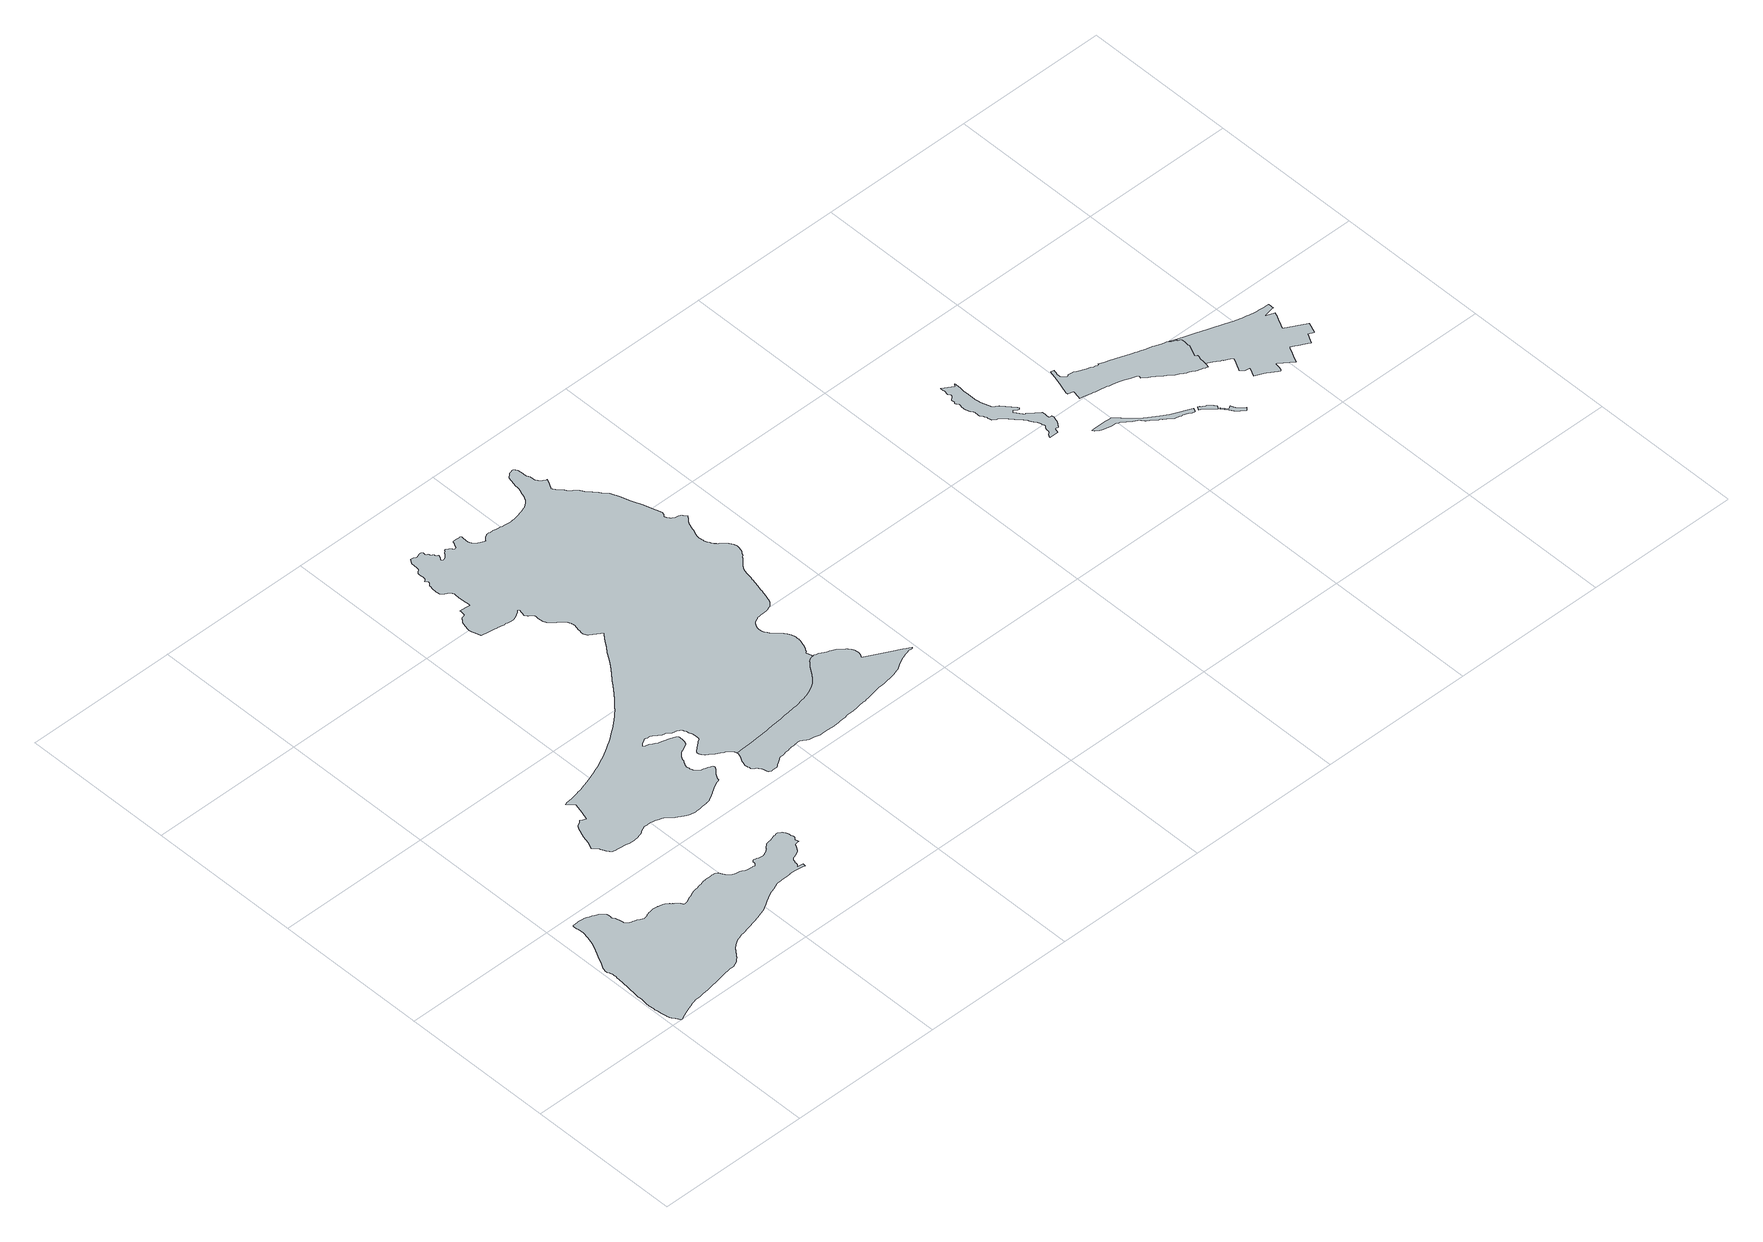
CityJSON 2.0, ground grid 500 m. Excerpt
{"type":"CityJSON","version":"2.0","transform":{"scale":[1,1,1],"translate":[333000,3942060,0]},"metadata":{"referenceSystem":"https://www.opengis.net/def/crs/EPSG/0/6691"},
"CityObjects":{
"object1":{"type":"GenericCityObject","attributes":{"function":"3","validFromType":"3","custodian":"藤野町","notificationNumber":"藤野町告示第17号","prefecture":"14","city":"14150","floorAreaRate":1.5},"geometry":[{"type":"MultiSurface","lod":"1","boundaries":[[[0,1,2,3,4,5,6,7,8,9,10,11,12,13,14,15,16,17,18,19,20,21,22,23,24,25,26,27,28,29,30,31,32,33,34,35,36,37,38,39,40,41,42,43,44,45,46,47,48,49,50,51,52,53,54,55,56,57,58,59,60,61,62,63,64,65,66,67,68,69,70,71,72,73,74,75,76,77,78,79,80,81,82,83,84,85,86,87,88,89,90,91,92,93,94,95,96,97,98,99,100,101,102,103,104,105,106,107,108,109,110,111,112,113,114,115,116,117,118,119,120,121,122,123,124,125,126,127,128,129,130,131,132,133,134,135,136,137,138,139,140,141,142,143,144,145,146,147,148,149,150,151,152,153,154,155,156,157,158,159,160,161,162,163,164,165,166,167,168,169,170,171,172,173,174,175,176,177,178,179,180,181,182,183,184,185,186,187,188,189,190,191,192,193,194,195,196,197,198,199,200,201,202,203,204,205,206,207,208,209,210,211,212,213,214,215,216,217,218,219,220,221,222,223,224,225,226,227,228,229,230,231,232,233,234,235,236,237,238,239,240,241,242,243,244,245,246,247,248,249,250,251,252,253,254,255,256,257,258,259,260,261,262,263,264,265,266,267,268,269,270,271,272,273,274,275,276,277,278,279,280,281,282,283,284,285,286,287,288,289,290,291,292,293,294,295,296,297,298,299,300,301,302,303,304,305,306,307,308,309,310,311,312,313,314,315,316,317,318,319,320,321,322,323,324,325,326,327,328,329,330,331,332,333,334,335,336,337,338,339,340,341,342,343,344,345,346,347,348,349,350,351,352,353,354,355,356,357,358,359,360,361,362,363,364,365,366,367,368,369,370,371,372,373,374,375,376,377,378,379,380,381,382,383,384,385,386,387,388,389,390,391,392,393,394,395,396,397,398,399,400,401,402,403,404]]]}]},
"object2":{"type":"GenericCityObject","attributes":{"function":"3","validFromType":"3","custodian":"藤野町","notificationNumber":"藤野町告示第17号","prefecture":"14","city":"14150","floorAreaRate":1.5},"geometry":[{"type":"MultiSurface","lod":"1","boundaries":[[[405,406,407,408,409,410,411,412,413,414,415,416,417,418,419,420,421,422,423,424,425,426,427,428,429,430,431,432,433,434,435,436,437,438,439,440,441,442,443,444,445,446,447,448,449,450,451,452,453,454,455,456,457,458,459,460,461,462,463,464,465,466,467,468,469,470,471,472,473,474,475,476,477,478,479,480,481,482,483,484,485,486,487,488,489,490,491,492,493,494,495,496,497,498,499,500,501,502,503,504,505,506,507,508,509,510,511,512,513,514,515,516,517,518,519,520,521,522,523,524,525,526,527,528,529,530,531,532,533,534,535,536,537,538,539,540,541,542,543,544,545,546,547,548,549,550,551,552,553,554,555,556,557,558,559,560,561,562,563,564,565,566,567,568,569,570,571,572,573,574,575,576,577,578,579,580,581,582,583,584,585,586,587,588,589,590,591,592,593,594,595,596,597,598,599,600,601,602,603,604,605,606,607,608,609,610,611,612,613,614,615,616,617,618,619,620,621,622,623,624,625,626,627,628,629,630,631,632,633,634,635,636,637,638,639,640,641,642,643,644,645,646,647,648,649,650,651,652,653,654,655,656,657,658,659,660,661,662,663,664,665,666,667,668,669,670,671,672,673,674,675,676,677,678,679,680,681,682,683,684,685,686,687,688,689,690,691,692,693,694,695,696,697,698,699,700,701,702,703,704,705,706,707,708,709,710,711,712,713,714,715,716,717,718,719,720,721,722,723,724,725,726,727,728,729,730,731,732,733,734,735,736,737,738,739,740,741,742,743,744,745,746,747,748,749,750,751,752,753,754,755,756,757,758,759,760,761,762,763,764,765,766,767,768,769,770,771,772,773,774,775,776,777,778,779,780,781,782,783,784,785,786,787,788,789,790,791,792,793,794,795,796,797,798,799,800,801,802,803,804,805,806,807,808,809,810,811,812,813,814,815,816,817,818,819,820,821,822,823,824,825,826,827,828,829,830,831,832,833,834,835,836,837,838,839,840,841,842,843,844,845,846,847,848,849,850,851,852,853,854,855,856,857,858,859,860,861,862,863,864,865,866,867,868,869,870,871,872,873,874,875,876,877,878,879,880,881,882,883,884,885,886,887,888,889,890,891,892,893,894,895,896,897,898,899,900,901,902,903,904,905,906,907,908,909,910,911,912,913,914,915,916,917,918,919,920,921,922,923,924,925,926,927,928,929,930,931,932,933,934,935,936,937,938,939,940,941,942,943,944,945,946,947,948,949,950,951,952,953,954,955,956,957,958,959,960,961,962,963,964,965,966,967,968,969,970,971,972,973,974,975,976,977,978,979,980,981,982,983,984,985,986,987,988,989,990,991,992,993,994,995,996,997,998,999,1000,1001,1002,1003,1004,1005,1006,1007,1008,1009,1010,1011,1012,1013,1014,1015,1016,1017,1018,1019,1020,1021,1022,1023,1024,1025,1026,1027,1028,1029,1030,1031,1032,1033,1034,1035,1036,1037,1038,1039,1040,1041,1042,1043,1044,1045,1046,1047,1048,1049,1050,1051,1052,1053,1054,1055,1056,1057,1058,1059,1060,1061,1062,1063,1064,1065,1066,1067,1068,1069,1070,1071,1072,1073,1074,1075,1076,1077,1078,1079,1080,1081,1082,1083,1084,1085,1086,1087,1088,1089,1090,1091,1092,1093,1094,1095,1096,1097,1098,1099,1100,1101,1102,1103,1104,1105,1106,1107,1108,1109,1110,1111,1112,1113,1114,1115,1116,1117,1118,1119,1120,1121,1122,1123,1124,1125,1126,1127,1128,1129,1130,1131,1132,1133,1134,1135,1136,1137,1138,1139,1140,1141,1142,1143,1144,1145,1146,1147,1148,1149,1150,1151,1152,1153,1154,1155,1156,1157,1158,1159,1160,1161,1162,1163,1164,1165,1166,1167,1168,1169,1170,1171,1172,1173,1174,1175,1176,1177,1178,1179,1180,1181,1182,1183,1184,1185,1186,1187,1188,1189,1190,1191,1192,1193,1194,1195,1196,1197,1198,1199,1200,1201,1202,1203,1204,1205,1206,1207,1208,1209,1210,1211,1212,1213,1214,1215,1216,1217,1218,1219,1220,1221,1222,1223,1224,1225,1226,1227,1228,1229,1230,1231,1232,1233,1234,1235,1236,1237,1238,1239,1240,1241,1242,1243,1244,1245,1246,1247,1248,1249,1250,1251,1252,1253,1254,1255,1256,1257,1258,1259,1260,1261,1262,1263,1264,1265,1266,1267,1268,1269,1270,1271,1272,1273,1274,1275,1276,1277,1278,1279,1280,1281,1282,1283,1284,1285,1286,1287,1288,1289,1290,1291,1292,1293,1294,1295,1296,1297]]]}]},
"object3":{"type":"GenericCityObject","attributes":{"function":"5","validFromType":"3","custodian":"相模湖町","notificationNumber":"相模湖町告示第1号","prefecture":"14","city":"14150","floorAreaRate":2},"geometry":[{"type":"MultiSurface","lod":"1","boundaries":[[[1298,1299,1300,1301,1302,1303,1304,1305,1306,1307,1308,1309,1310,1311,1312,1313,1314,1315,1316,1317,1318,1319,1320,1321,1322,1323,1324,1325,1326,1327,1328,1329,1330,1331,1332,1333,1334,1335,1336,1337,1338,1339,1340,1341,1342,1343,1344,1345,1346,1347,1348,1349,1350,1351,1352,1353,1354,1355,1356,1357,1358,1359,1360,1361,1362,1363,1364,1365,1366,1367,1368,1369,1370,1371,1372,1373,1374,1375,1376,1377,1378,1379,1380,1381,1382,1383,1384,1385,1386,1387,1388,1389,1390,1391,1392,1393,1394,1395,1396,1397,1398,1399,1400,1401,1402,1403,1404,1405,1406,1407,1408,1409,1410,1411,1412,1413,1414,1415,1416,1417,1418,1419,1420,1421,1422,1423,1424,1425,1426,1427,1428,1429,1430,1431,1432,1433,1434,1435,1436,1437,1438,1439,1440,1441,1442,1443,1444,1445,1446,1447,1448,1449,1450,1451,1452,1453,1454,1455,1456,1457,1458,1297,1296,1295,1294,1293,1292,1291,1290,1289,1288,1287,1286,1285,1284,1283,1282,1281,1280,1279,1278,1277,1276,1275,1274,1273,1272,1271,1270,1269,1268,1267,1266,1265,1264,1263,1262,1261,1260,1259,1258,1257,1256,1255,1254,1253,1252,1251,1250,1249,1248,1247,1246]]]}]},
"object4":{"type":"GenericCityObject","attributes":{"function":"1","validFromType":"3","custodian":"相模湖町","notificationNumber":"相模湖町告示第1号","prefecture":"14","city":"14150","floorAreaRate":0.5},"geometry":[{"type":"MultiSurface","lod":"1","boundaries":[[[1459,1460,1461,1462,1463,1464,1465,1466,1467,1468,1469,1470,1471,1472,1473,1474,1475,1476,1477,1478,1479,1480,1481,1482,1483,1484,1485,1486,1487,1488,1489,1490,1491,1492,1493,1494,1495,1496,1497,1498,1499,1500,1501,1502,1503,1504,1505,1506,1507,1508,1509,1510,1511,1512,1513,1514,1515,1516,1517,1518,1519,1520,1521,1522,1523,1524,1525,1526,1527,1528,1529,1530,1531,1532,1533,1534,1535,1536,1537,1538,1539,1540,1541,1542,1543,1544,1545,1546,1547,1548,1549,1550,1551,1552,1553,1554,1555,1556,1557,1558,1559,1560,1561,1562,1563,1564,1565,1566,1567,1568,1569,1570,1571,1572,1573,1574,1575,1576,1577,1578,1579,1580,1581,1582,1583,1584,1585,1586,1587,1588,1589,1590]]]}]},
"object5":{"type":"GenericCityObject","attributes":{"function":"1","validFromType":"3","custodian":"相模湖町","notificationNumber":"相模湖町告示第1号","prefecture":"14","city":"14150","floorAreaRate":0.5},"geometry":[{"type":"MultiSurface","lod":"1","boundaries":[[[1591,1592,1593,1594,1595,1596,1597,1598,1599,1600,1601,1602,1603,1604,1605,1606,1607,1608,1609,1610,1611,1612,1613,1614,1615,1616,1617,1618,1619,1620,1621,1622,1623,1624,1625,1626,1627,1628,1629,1630,1631,1632,1633,1634,1635,1636,1637,1638,1639,1640,1641,1642,1643,1644,1645,1646,1647,1648,1649,1650,1651,1652,1653,1654,1655,1656,1657,1658,1659,1660,1661,1662,1663,1664,1665,1666,1667]]]}]},
"object6":{"type":"GenericCityObject","attributes":{"function":"1","validFromType":"3","custodian":"相模湖町","notificationNumber":"相模湖町告示第1号","prefecture":"14","city":"14150","floorAreaRate":0.5},"geometry":[{"type":"MultiSurface","lod":"1","boundaries":[[[1668,1669,1670,1671,1672,1673,1674,1675,1676,1677,1678,1679,1680,1681,1682,1683,1684]]]}]},
"object7":{"type":"GenericCityObject","attributes":{"function":"6","validFromType":"3","custodian":"相模湖町","notificationNumber":"相模湖町告示第1号","prefecture":"14","city":"14150","floorAreaRate":2},"geometry":[{"type":"MultiSurface","lod":"1","boundaries":[[[1685,1686,1687,1688,1689,1690,1691,1692,1693,1694,1695,1696,1697,1698,1699,1700,1701,1702,1703,1704,1705,1706,1707,1708,1709,1710,1711,1712,1713,1714,1715,1716,1717,1718,1719,1720,1721,1722,1723,1724,1725,1726,1727,1728,1729,1730,1731,1732,1733,1734,1735,1736,1737,1738,1739,1740,1741,1742,1743,1744,1745,1746,1747,1748,1749,1750,1751,1752,1753,1754,1755,1756,1757,1758,1759,1760,1761,1762,1763,1764,1765,1766,1767,1768,1769,1770,1771,1772,1773,1774,1775,1776,1777,1778,1779,1780,1781,1782,1783,1784,1785,1786,1787,1788,1789,1790,1791,1792,1793,1794,1795,1796,1797,1798,1799,1800,1801,1802,1803,1804,1805,1806,1807,1808,1809,1810,1811,1812,1813,1814,1815,1816,1817]]]}]},
"object8":{"type":"GenericCityObject","attributes":{"function":"1","validFromType":"3","custodian":"相模湖町","notificationNumber":"相模湖町告示第1号","prefecture":"14","city":"14150","floorAreaRate":0.5},"geometry":[{"type":"MultiSurface","lod":"1","boundaries":[[[1818,1819,1820,1821,1822,1823,1824,1825,1826,1827,1828,1829,1830,1831,1832,1833,1834,1835,1836,1837]]]}]},
"object9":{"type":"GenericCityObject","attributes":{"function":"9","validFromType":"3","custodian":"相模湖町","notificationNumber":"相模湖町告示第1号","prefecture":"14","city":"14150","floorAreaRate":2},"geometry":[{"type":"MultiSurface","lod":"1","boundaries":[[[1838,1839,1840,1841,1842,1843,1844,1845,1846,1847,1848,1849,1850,1851,1852,1853,1854,1855,1856,1857,1858,1859,1860,1861,1862,1863,1864,1865,1866,1867,1704,1703,1702,1701,1700,1699,1698,1697,1696,1695,1694,1693,1692,1691,1690,1689,1688,1687,1686,1685,1817,1868,1869,1870,1871,1872,1873,1874,1875,1876,1877,1878,1879,1880,1881,1882,1883,1884,1885,1886,1887,1888,1889,1890,1891,1892,1893,1894,1895,1896,1897,1898,1899,1900,1901,1902,1903,1904,1905,1906,1907,1908,1909,1910,1911,1912,1913,1914,1915,1916,1917]]]}]}
},
"vertices":[
[71,463,0],[72,454,0],[73,450,0],[73,442,0],[73,438,0],[73,428,0],[70,414,0],[69,408,0],[64,393,0],[61,384,0],[56,371,0],[50,359,0],[39,337,0],[25,309,0],[17,293,0],[15,288,0],[14,283,0],[14,275,0],[14,274,0],[16,268,0],[19,257,0],[19,253,0],[20,246,0],[19,242,0],[19,238,0],[18,232,0],[15,195,0],[13,181,0],[12,165,0],[10,156,0],[9,147,0],[9,140,0],[9,132,0],[8,122,0],[7,113,0],[7,101,0],[7,88,0],[8,82,0],[8,80,0],[8,78,0],[9,70,0],[10,60,0],[11,52,0],[14,39,0],[14,37,0],[15,36,0],[15,33,0],[16,31,0],[16,30,0],[17,29,0],[18,27,0],[19,25,0],[21,21,0],[29,9,0],[30,7,0],[32,4,0],[33,3,0],[34,1,0],[37,2,0],[59,12,0],[65,14,0],[72,17,0],[85,22,0],[91,24,0],[99,27,0],[107,29,0],[116,31,0],[130,31,0],[142,33,0],[146,34,0],[165,36,0],[188,40,0],[201,42,0],[213,44,0],[229,48,0],[236,50,0],[267,53,0],[274,54,0],[280,54,0],[285,57,0],[290,58,0],[294,60,0],[297,62,0],[300,64,0],[303,67,0],[309,72,0],[316,81,0],[318,84,0],[321,88,0],[322,90,0],[325,93,0],[332,102,0],[339,108,0],[344,112,0],[345,112,0],[353,118,0],[362,122,0],[366,123,0],[379,127,0],[392,130,0],[407,134,0],[417,136,0],[458,146,0],[473,151,0],[489,156,0],[510,168,0],[519,174,0],[532,182,0],[548,190,0],[557,194,0],[567,197,0],[583,203,0],[587,205,0],[590,206,0],[602,206,0],[606,207,0],[619,207,0],[632,208,0],[634,208,0],[637,208,0],[638,208,0],[641,209,0],[651,209,0],[662,208,0],[670,207,0],[682,205,0],[688,204,0],[691,203,0],[692,211,0],[673,215,0],[677,219,0],[680,222,0],[679,222,0],[680,228,0],[679,229,0],[681,233,0],[682,235,0],[683,238,0],[684,240,0],[685,243,0],[686,244,0],[688,246,0],[689,247,0],[694,249,0],[699,251,0],[705,253,0],[710,256,0],[713,257,0],[715,259,0],[717,261,0],[718,263,0],[720,266,0],[725,274,0],[730,282,0],[732,283,0],[736,283,0],[739,284,0],[744,284,0],[743,287,0],[742,290,0],[740,293,0],[743,298,0],[747,303,0],[748,305,0],[748,307,0],[747,309,0],[747,311,0],[745,316,0],[745,318,0],[744,321,0],[744,323,0],[743,326,0],[743,328,0],[742,329,0],[741,332,0],[740,334,0],[738,336,0],[736,339,0],[734,341,0],[730,344,0],[728,346,0],[725,347,0],[722,347,0],[719,347,0],[714,346,0],[710,346,0],[706,345,0],[697,341,0],[692,340,0],[688,340,0],[683,339,0],[681,339,0],[677,337,0],[675,337,0],[674,336,0],[672,334,0],[668,331,0],[666,330,0],[664,329,0],[662,326,0],[660,322,0],[657,320,0],[653,317,0],[650,316,0],[647,315,0],[644,314,0],[642,312,0],[638,311,0],[635,310,0],[633,310,0],[631,310,0],[628,311,0],[625,311,0],[622,312,0],[619,312,0],[617,313,0],[615,314,0],[613,315,0],[610,315,0],[608,316,0],[605,316,0],[603,315,0],[602,315,0],[601,313,0],[600,312,0],[600,310,0],[599,308,0],[599,304,0],[597,301,0],[595,299,0],[593,297,0],[590,297,0],[587,298,0],[583,298,0],[578,299,0],[573,299,0],[566,301,0],[561,302,0],[557,304,0],[553,306,0],[550,307,0],[547,309,0],[544,310,0],[541,310,0],[538,310,0],[535,311,0],[532,311,0],[530,312,0],[528,313,0],[525,314,0],[522,316,0],[521,317,0],[518,319,0],[515,322,0],[512,324,0],[510,327,0],[509,329,0],[506,336,0],[503,341,0],[501,344,0],[500,346,0],[498,347,0],[496,349,0],[494,350,0],[493,350,0],[491,351,0],[489,351,0],[487,351,0],[485,351,0],[483,351,0],[481,351,0],[479,351,0],[476,351,0],[474,351,0],[472,351,0],[470,351,0],[468,351,0],[465,351,0],[464,351,0],[462,351,0],[460,351,0],[458,351,0],[456,351,0],[454,350,0],[452,350,0],[450,350,0],[448,350,0],[446,349,0],[444,349,0],[442,348,0],[440,348,0],[438,347,0],[436,347,0],[433,346,0],[431,346,0],[427,345,0],[423,344,0],[419,343,0],[414,342,0],[406,341,0],[400,339,0],[397,338,0],[394,337,0],[390,335,0],[385,333,0],[379,331,0],[372,328,0],[367,325,0],[362,323,0],[358,322,0],[354,322,0],[351,321,0],[350,322,0],[349,322,0],[348,323,0],[347,325,0],[345,328,0],[344,330,0],[342,332,0],[340,334,0],[338,336,0],[336,338,0],[335,340,0],[333,342,0],[330,343,0],[328,346,0],[324,348,0],[322,351,0],[315,356,0],[314,357,0],[312,358,0],[310,358,0],[309,359,0],[307,360,0],[303,361,0],[299,362,0],[297,362,0],[295,363,0],[293,364,0],[291,364,0],[290,365,0],[287,365,0],[285,366,0],[282,366,0],[278,366,0],[275,366,0],[270,366,0],[268,365,0],[263,365,0],[258,365,0],[255,364,0],[252,363,0],[250,362,0],[247,361,0],[244,359,0],[240,358,0],[236,357,0],[233,356,0],[230,357,0],[227,359,0],[223,361,0],[218,363,0],[213,366,0],[207,368,0],[201,370,0],[196,371,0],[193,372,0],[189,373,0],[186,376,0],[184,379,0],[181,382,0],[180,388,0],[178,394,0],[177,401,0],[176,405,0],[175,409,0],[174,411,0],[173,414,0],[171,416,0],[169,419,0],[168,420,0],[168,422,0],[169,424,0],[170,426,0],[170,430,0],[170,433,0],[169,436,0],[168,439,0],[165,442,0],[162,445,0],[156,450,0],[152,454,0],[149,456,0],[143,458,0],[135,462,0],[129,464,0],[122,467,0],[114,470,0],[108,471,0],[101,472,0],[95,472,0],[90,472,0],[82,470,0],[76,470,0],[71,469,0],
[1265,802,0],[1268,805,0],[1273,813,0],[1276,817,0],[1277,820,0],[1282,831,0],[1285,839,0],[1286,843,0],[1287,845,0],[1288,849,0],[1288,852,0],[1289,855,0],[1288,860,0],[1288,867,0],[1287,870,0],[1287,872,0],[1287,873,0],[1286,875,0],[1285,878,0],[1284,880,0],[1284,881,0],[1282,884,0],[1282,886,0],[1280,888,0],[1279,891,0],[1278,892,0],[1276,894,0],[1275,896,0],[1273,899,0],[1270,902,0],[1267,905,0],[1265,908,0],[1263,910,0],[1260,913,0],[1256,917,0],[1251,922,0],[1246,928,0],[1243,933,0],[1241,935,0],[1240,938,0],[1238,941,0],[1237,943,0],[1237,945,0],[1236,947,0],[1236,949,0],[1235,950,0],[1235,952,0],[1235,954,0],[1235,956,0],[1235,957,0],[1235,959,0],[1236,961,0],[1236,962,0],[1237,965,0],[1238,969,0],[1239,971,0],[1240,973,0],[1241,975,0],[1242,977,0],[1244,980,0],[1245,981,0],[1246,982,0],[1248,984,0],[1250,986,0],[1252,987,0],[1254,988,0],[1256,989,0],[1258,990,0],[1261,991,0],[1263,992,0],[1265,993,0],[1266,993,0],[1271,993,0],[1275,994,0],[1278,995,0],[1280,995,0],[1284,995,0],[1291,995,0],[1296,996,0],[1298,996,0],[1307,998,0],[1309,999,0],[1311,999,0],[1315,1001,0],[1318,1002,0],[1319,1003,0],[1321,1005,0],[1324,1007,0],[1327,1010,0],[1328,1011,0],[1329,1013,0],[1331,1015,0],[1333,1019,0],[1335,1022,0],[1336,1027,0],[1338,1033,0],[1339,1036,0],[1340,1039,0],[1340,1041,0],[1341,1045,0],[1342,1049,0],[1343,1052,0],[1343,1055,0],[1345,1060,0],[1346,1066,0],[1350,1083,0],[1353,1095,0],[1356,1109,0],[1356,1112,0],[1357,1114,0],[1358,1117,0],[1360,1127,0],[1361,1132,0],[1363,1141,0],[1364,1147,0],[1365,1150,0],[1366,1152,0],[1367,1154,0],[1369,1157,0],[1370,1160,0],[1373,1164,0],[1375,1167,0],[1377,1169,0],[1380,1173,0],[1382,1175,0],[1391,1184,0],[1396,1190,0],[1398,1193,0],[1402,1197,0],[1406,1202,0],[1408,1206,0],[1411,1210,0],[1414,1216,0],[1415,1221,0],[1416,1223,0],[1416,1225,0],[1417,1227,0],[1417,1230,0],[1417,1233,0],[1417,1235,0],[1417,1237,0],[1416,1238,0],[1416,1239,0],[1415,1242,0],[1414,1244,0],[1413,1247,0],[1411,1250,0],[1410,1252,0],[1407,1256,0],[1401,1264,0],[1399,1265,0],[1397,1267,0],[1394,1270,0],[1392,1272,0],[1388,1275,0],[1384,1277,0],[1383,1278,0],[1382,1280,0],[1381,1280,0],[1380,1282,0],[1378,1283,0],[1377,1285,0],[1376,1287,0],[1375,1289,0],[1373,1292,0],[1372,1295,0],[1370,1297,0],[1369,1298,0],[1369,1300,0],[1368,1302,0],[1367,1304,0],[1366,1306,0],[1366,1308,0],[1365,1309,0],[1365,1311,0],[1365,1312,0],[1365,1315,0],[1364,1321,0],[1364,1323,0],[1364,1326,0],[1363,1327,0],[1363,1330,0],[1363,1334,0],[1363,1336,0],[1363,1337,0],[1364,1339,0],[1366,1345,0],[1368,1349,0],[1370,1353,0],[1371,1355,0],[1373,1359,0],[1374,1366,0],[1376,1370,0],[1377,1376,0],[1379,1380,0],[1381,1385,0],[1384,1390,0],[1388,1396,0],[1393,1402,0],[1394,1404,0],[1395,1405,0],[1396,1406,0],[1397,1409,0],[1400,1411,0],[1391,1422,0],[1387,1426,0],[1382,1429,0],[1373,1431,0],[1364,1436,0],[1360,1438,0],[1359,1440,0],[1355,1444,0],[1352,1452,0],[1352,1456,0],[1356,1461,0],[1359,1470,0],[1353,1488,0],[1342,1527,0],[1328,1561,0],[1317,1596,0],[1306,1622,0],[1295,1634,0],[1287,1645,0],[1276,1659,0],[1265,1670,0],[1255,1687,0],[1250,1692,0],[1242,1699,0],[1235,1704,0],[1232,1708,0],[1226,1717,0],[1215,1729,0],[1205,1742,0],[1204,1745,0],[1205,1748,0],[1213,1763,0],[1217,1772,0],[1220,1779,0],[1215,1780,0],[1213,1781,0],[1210,1783,0],[1206,1786,0],[1204,1788,0],[1201,1791,0],[1199,1794,0],[1196,1798,0],[1195,1801,0],[1194,1807,0],[1193,1818,0],[1189,1828,0],[1189,1832,0],[1188,1842,0],[1186,1860,0],[1183,1867,0],[1179,1870,0],[1176,1870,0],[1170,1868,0],[1163,1866,0],[1159,1863,0],[1153,1858,0],[1150,1855,0],[1149,1853,0],[1148,1849,0],[1146,1844,0],[1143,1829,0],[1142,1823,0],[1140,1810,0],[1137,1796,0],[1135,1791,0],[1128,1771,0],[1126,1768,0],[1125,1766,0],[1124,1764,0],[1123,1762,0],[1121,1760,0],[1120,1759,0],[1119,1758,0],[1118,1756,0],[1116,1754,0],[1114,1752,0],[1112,1751,0],[1110,1749,0],[1109,1748,0],[1108,1748,0],[1107,1747,0],[1104,1745,0],[1102,1744,0],[1099,1743,0],[1096,1742,0],[1091,1740,0],[1082,1737,0],[1076,1735,0],[1073,1734,0],[1071,1733,0],[1067,1732,0],[1061,1731,0],[1056,1730,0],[1051,1729,0],[1045,1729,0],[1042,1729,0],[1038,1728,0],[1034,1728,0],[1029,1728,0],[1023,1729,0],[1012,1731,0],[1007,1731,0],[1001,1732,0],[992,1733,0],[986,1734,0],[985,1734,0],[977,1736,0],[967,1737,0],[961,1738,0],[956,1737,0],[953,1737,0],[951,1736,0],[949,1735,0],[947,1734,0],[945,1732,0],[941,1729,0],[940,1728,0],[939,1727,0],[937,1724,0],[935,1722,0],[934,1720,0],[930,1722,0],[909,1732,0],[899,1743,0],[895,1752,0],[896,1763,0],[897,1771,0],[897,1776,0],[897,1778,0],[897,1779,0],[896,1780,0],[894,1780,0],[890,1780,0],[884,1781,0],[880,1781,0],[872,1781,0],[869,1780,0],[867,1779,0],[866,1777,0],[865,1774,0],[864,1771,0],[863,1769,0],[861,1765,0],[859,1761,0],[857,1758,0],[854,1756,0],[852,1755,0],[850,1755,0],[848,1757,0],[846,1761,0],[842,1766,0],[840,1768,0],[834,1771,0],[831,1773,0],[829,1772,0],[827,1771,0],[826,1769,0],[821,1765,0],[819,1763,0],[817,1759,0],[814,1755,0],[810,1751,0],[806,1749,0],[804,1748,0],[802,1747,0],[798,1747,0],[796,1747,0],[795,1748,0],[794,1750,0],[794,1753,0],[795,1755,0],[798,1759,0],[801,1763,0],[802,1767,0],[802,1768,0],[802,1769,0],[801,1769,0],[798,1770,0],[796,1771,0],[795,1773,0],[794,1776,0],[794,1778,0],[792,1780,0],[791,1781,0],[789,1782,0],[788,1783,0],[786,1788,0],[785,1790,0],[783,1792,0],[780,1793,0],[778,1794,0],[777,1795,0],[777,1800,0],[778,1804,0],[777,1807,0],[774,1809,0],[770,1809,0],[766,1808,0],[758,1805,0],[755,1804,0],[753,1804,0],[750,1805,0],[746,1808,0],[742,1809,0],[739,1810,0],[736,1810,0],[727,1797,0],[727,1794,0],[727,1777,0],[725,1768,0],[715,1759,0],[713,1756,0],[712,1750,0],[713,1744,0],[714,1738,0],[713,1732,0],[712,1728,0],[707,1723,0],[705,1722,0],[705,1720,0],[711,1715,0],[712,1713,0],[711,1708,0],[708,1705,0],[703,1700,0],[702,1694,0],[701,1688,0],[699,1671,0],[700,1658,0],[710,1649,0],[716,1645,0],[720,1644,0],[725,1641,0],[728,1635,0],[730,1629,0],[730,1623,0],[729,1613,0],[729,1593,0],[730,1575,0],[730,1570,0],[729,1568,0],[716,1570,0],[695,1572,0],[695,1566,0],[694,1561,0],[694,1557,0],[693,1551,0],[687,1550,0],[681,1548,0],[680,1547,0],[677,1544,0],[675,1541,0],[670,1535,0],[667,1528,0],[664,1517,0],[662,1507,0],[660,1500,0],[662,1490,0],[664,1485,0],[671,1463,0],[677,1462,0],[688,1460,0],[699,1458,0],[709,1457,0],[722,1454,0],[725,1454,0],[730,1453,0],[735,1452,0],[740,1451,0],[745,1450,0],[751,1450,0],[757,1448,0],[761,1448,0],[767,1447,0],[771,1447,0],[778,1447,0],[786,1449,0],[795,1455,0],[804,1461,0],[811,1468,0],[815,1462,0],[810,1439,0],[815,1431,0],[817,1428,0],[830,1419,0],[830,1417,0],[830,1413,0],[830,1409,0],[830,1404,0],[831,1395,0],[831,1392,0],[831,1389,0],[832,1386,0],[833,1384,0],[834,1381,0],[835,1379,0],[836,1377,0],[838,1375,0],[839,1373,0],[841,1371,0],[842,1370,0],[845,1367,0],[848,1364,0],[855,1358,0],[864,1351,0],[872,1343,0],[875,1340,0],[878,1337,0],[879,1335,0],[880,1332,0],[882,1329,0],[882,1325,0],[883,1323,0],[883,1320,0],[883,1317,0],[883,1314,0],[882,1309,0],[881,1303,0],[880,1300,0],[879,1295,0],[878,1289,0],[877,1285,0],[877,1281,0],[877,1279,0],[877,1276,0],[878,1274,0],[879,1272,0],[879,1270,0],[881,1267,0],[882,1265,0],[883,1264,0],[885,1263,0],[913,1244,0],[921,1239,0],[917,1235,0],[908,1223,0],[900,1212,0],[888,1195,0],[874,1177,0],[860,1155,0],[850,1141,0],[844,1132,0],[838,1124,0],[833,1118,0],[828,1111,0],[820,1103,0],[815,1096,0],[808,1088,0],[802,1081,0],[796,1073,0],[786,1059,0],[778,1049,0],[772,1042,0],[766,1035,0],[760,1028,0],[751,1019,0],[742,1009,0],[734,1000,0],[725,991,0],[717,984,0],[706,974,0],[697,966,0],[680,952,0],[669,944,0],[656,935,0],[647,928,0],[638,922,0],[630,917,0],[615,908,0],[606,903,0],[599,898,0],[585,891,0],[575,886,0],[563,880,0],[554,876,0],[547,873,0],[539,869,0],[533,867,0],[523,863,0],[509,858,0],[500,855,0],[486,850,0],[469,845,0],[452,840,0],[441,838,0],[433,836,0],[426,834,0],[413,832,0],[402,830,0],[391,829,0],[383,827,0],[403,805,0],[394,773,0],[386,747,0],[371,753,0],[367,755,0],[362,750,0],[356,746,0],[352,744,0],[351,743,0],[349,741,0],[348,740,0],[347,738,0],[346,737,0],[345,736,0],[345,735,0],[340,724,0],[335,710,0],[331,703,0],[325,677,0],[320,665,0],[316,655,0],[320,651,0],[329,641,0],[331,634,0],[334,629,0],[338,619,0],[344,611,0],[349,605,0],[357,604,0],[366,603,0],[372,602,0],[395,599,0],[404,598,0],[416,597,0],[422,597,0],[425,597,0],[427,597,0],[435,598,0],[437,599,0],[439,599,0],[442,600,0],[445,601,0],[452,603,0],[463,610,0],[472,614,0],[479,616,0],[489,616,0],[500,616,0],[510,614,0],[516,613,0],[523,611,0],[528,609,0],[535,607,0],[546,601,0],[552,596,0],[560,588,0],[565,584,0],[571,581,0],[580,576,0],[587,572,0],[593,568,0],[598,566,0],[603,564,0],[616,561,0],[620,561,0],[625,562,0],[636,562,0],[638,563,0],[642,563,0],[658,565,0],[662,565,0],[663,565,0],[665,566,0],[668,566,0],[675,568,0],[676,568,0],[677,568,0],[679,569,0],[680,570,0],[682,571,0],[686,573,0],[690,575,0],[695,578,0],[698,580,0],[702,582,0],[706,585,0],[713,590,0],[724,596,0],[730,599,0],[737,602,0],[741,604,0],[747,606,0],[751,608,0],[753,615,0],[762,630,0],[769,638,0],[775,645,0],[776,648,0],[778,650,0],[778,652,0],[778,655,0],[775,658,0],[771,660,0],[764,663,0],[756,665,0],[751,667,0],[745,668,0],[741,670,0],[738,671,0],[734,675,0],[728,682,0],[726,688,0],[724,694,0],[724,698,0],[723,702,0],[723,706,0],[725,712,0],[727,716,0],[730,721,0],[731,724,0],[733,728,0],[734,733,0],[738,740,0],[741,746,0],[749,754,0],[754,758,0],[756,759,0],[760,760,0],[765,762,0],[775,767,0],[778,768,0],[782,771,0],[785,775,0],[787,780,0],[788,786,0],[789,793,0],[789,797,0],[789,801,0],[788,805,0],[786,807,0],[783,809,0],[778,812,0],[774,814,0],[769,816,0],[760,819,0],[751,820,0],[744,823,0],[733,826,0],[724,830,0],[719,834,0],[713,837,0],[710,839,0],[706,839,0],[702,840,0],[699,841,0],[693,844,0],[691,847,0],[692,848,0],[694,851,0],[698,854,0],[705,857,0],[714,864,0],[715,864,0],[716,864,0],[717,864,0],[718,864,0],[719,863,0],[720,863,0],[721,862,0],[722,861,0],[724,861,0],[726,861,0],[727,861,0],[731,861,0],[732,860,0],[737,858,0],[739,858,0],[741,857,0],[743,855,0],[745,854,0],[748,852,0],[751,849,0],[753,848,0],[754,847,0],[757,844,0],[761,842,0],[765,841,0],[767,841,0],[769,840,0],[771,840,0],[773,840,0],[775,839,0],[777,838,0],[779,836,0],[780,835,0],[781,834,0],[782,833,0],[785,830,0],[786,829,0],[788,829,0],[790,828,0],[794,827,0],[795,827,0],[796,827,0],[798,827,0],[800,826,0],[801,826,0],[803,825,0],[806,823,0],[808,822,0],[810,821,0],[811,820,0],[814,817,0],[815,815,0],[815,814,0],[815,812,0],[818,805,0],[820,796,0],[824,787,0],[825,778,0],[825,768,0],[824,764,0],[822,760,0],[815,755,0],[812,753,0],[803,746,0],[786,732,0],[783,729,0],[782,725,0],[782,721,0],[783,718,0],[786,713,0],[788,710,0],[792,704,0],[800,698,0],[808,693,0],[815,688,0],[821,685,0],[827,682,0],[832,680,0],[837,676,0],[843,673,0],[849,669,0],[856,662,0],[859,657,0],[861,653,0],[861,650,0],[881,652,0],[908,652,0],[916,652,0],[925,653,0],[935,654,0],[946,655,0],[953,656,0],[962,656,0],[972,657,0],[980,658,0],[988,659,0],[1001,660,0],[1012,661,0],[1030,663,0],[1038,664,0],[1054,666,0],[1071,668,0],[1092,671,0],[1106,672,0],[1115,673,0],[1124,676,0],[1129,677,0],[1138,678,0],[1144,680,0],[1151,682,0],[1153,682,0],[1158,684,0],[1163,686,0],[1170,689,0],[1180,694,0],[1186,698,0],[1191,701,0],[1196,705,0],[1202,711,0],[1209,718,0],[1217,729,0],[1224,738,0],[1235,755,0],[1236,757,0],[1237,758,0],[1240,761,0],[1247,769,0],[1250,773,0],[1252,774,0],[1255,776,0],[1257,777,0],[1260,779,0],[1262,780,0],[1265,780,0],[1267,781,0],[1272,781,0],
[861,644,0],[859,637,0],[855,628,0],[850,620,0],[847,613,0],[844,605,0],[843,600,0],[843,595,0],[844,590,0],[846,585,0],[846,581,0],[848,578,0],[851,575,0],[854,572,0],[860,569,0],[862,566,0],[864,563,0],[866,557,0],[868,553,0],[870,550,0],[870,546,0],[870,543,0],[872,539,0],[875,537,0],[878,536,0],[881,534,0],[885,534,0],[891,534,0],[896,535,0],[900,535,0],[903,536,0],[908,540,0],[914,544,0],[921,548,0],[927,552,0],[932,556,0],[935,557,0],[938,558,0],[941,557,0],[944,557,0],[948,558,0],[953,559,0],[956,560,0],[962,560,0],[969,561,0],[974,562,0],[980,564,0],[983,564,0],[987,564,0],[990,564,0],[993,564,0],[996,564,0],[999,565,0],[1003,565,0],[1008,566,0],[1012,566,0],[1016,565,0],[1020,564,0],[1024,562,0],[1027,560,0],[1030,558,0],[1033,556,0],[1035,555,0],[1037,553,0],[1040,552,0],[1042,551,0],[1045,551,0],[1049,550,0],[1052,550,0],[1056,550,0],[1060,548,0],[1062,548,0],[1065,547,0],[1067,547,0],[1069,545,0],[1073,544,0],[1081,544,0],[1100,544,0],[1120,543,0],[1135,544,0],[1141,545,0],[1151,546,0],[1172,548,0],[1173,548,0],[1180,549,0],[1192,550,0],[1198,550,0],[1205,551,0],[1218,552,0],[1231,554,0],[1244,555,0],[1250,556,0],[1254,556,0],[1259,558,0],[1264,559,0],[1266,558,0],[1281,561,0],[1293,563,0],[1319,568,0],[1328,569,0],[1341,570,0],[1345,570,0],[1350,571,0],[1367,574,0],[1381,577,0],[1395,581,0],[1403,583,0],[1418,593,0],[1433,601,0],[1438,604,0],[1445,607,0],[1457,611,0],[1465,613,0],[1475,616,0],[1478,617,0],[1482,615,0],[1485,614,0],[1487,615,0],[1491,618,0],[1469,629,0],[1468,630,0],[1437,646,0],[1363,686,0],[1367,692,0],[1368,696,0],[1369,699,0],[1370,702,0],[1370,704,0],[1370,707,0],[1370,709,0],[1370,712,0],[1369,715,0],[1369,717,0],[1368,721,0],[1367,723,0],[1365,726,0],[1363,728,0],[1360,732,0],[1358,735,0],[1355,738,0],[1352,740,0],[1351,741,0],[1349,743,0],[1345,746,0],[1340,750,0],[1337,753,0],[1334,755,0],[1331,756,0],[1329,757,0],[1323,760,0],[1317,763,0],[1310,766,0],[1304,769,0],[1299,771,0],[1296,773,0],[1294,773,0],[1289,776,0],[1282,778,0],[1277,780,0],[1276,781,0],[1274,781,0],
[2356,951,0],[2361,966,0],[2366,967,0],[2370,965,0],[2371,966,0],[2383,981,0],[2389,1002,0],[2388,1009,0],[2383,1010,0],[2379,1011,0],[2380,1026,0],[2380,1034,0],[2379,1036,0],[2349,1061,0],[2344,1065,0],[2341,1063,0],[2336,1069,0],[2320,1092,0],[2322,1093,0],[2327,1099,0],[2333,1094,0],[2334,1093,0],[2336,1091,0],[2338,1090,0],[2340,1089,0],[2342,1089,0],[2343,1090,0],[2344,1091,0],[2345,1093,0],[2344,1094,0],[2343,1097,0],[2312,1136,0],[2295,1147,0],[2284,1182,0],[2282,1191,0],[2282,1195,0],[2281,1201,0],[2281,1203,0],[2281,1226,0],[2281,1247,0],[2283,1260,0],[2283,1269,0],[2283,1278,0],[2282,1282,0],[2277,1274,0],[2261,1285,0],[2243,1296,0],[2242,1290,0],[2243,1285,0],[2244,1280,0],[2241,1266,0],[2243,1263,0],[2246,1260,0],[2246,1257,0],[2246,1255,0],[2244,1251,0],[2232,1241,0],[2235,1232,0],[2232,1229,0],[2230,1227,0],[2233,1223,0],[2236,1219,0],[2237,1215,0],[2236,1210,0],[2235,1204,0],[2234,1196,0],[2234,1193,0],[2234,1190,0],[2238,1180,0],[2240,1176,0],[2243,1172,0],[2245,1168,0],[2246,1163,0],[2246,1148,0],[2247,1145,0],[2248,1142,0],[2253,1136,0],[2254,1133,0],[2255,1130,0],[2256,1126,0],[2256,1122,0],[2257,1117,0],[2259,1114,0],[2260,1111,0],[2263,1110,0],[2265,1108,0],[2267,1106,0],[2268,1104,0],[2271,1103,0],[2274,1103,0],[2277,1103,0],[2283,1097,0],[2288,1090,0],[2295,1082,0],[2303,1074,0],[2306,1069,0],[2308,1067,0],[2311,1064,0],[2313,1062,0],[2315,1061,0],[2317,1059,0],[2323,1051,0],[2326,1047,0],[2328,1044,0],[2330,1041,0],[2331,1037,0],[2332,1035,0],[2333,1033,0],[2337,1027,0],[2342,1022,0],[2343,1020,0],[2344,1017,0],[2346,1009,0],[2347,1006,0],[2347,1004,0],[2350,998,0],[2350,997,0],[2350,995,0],[2348,991,0],[2345,987,0],[2343,984,0],[2342,983,0],[2342,981,0],[2342,976,0],[2342,974,0],[2342,972,0],[2338,967,0],[2333,962,0],[2330,958,0],[2329,956,0],[2328,954,0],[2328,951,0],
[2433,888,0],[2434,886,0],[2441,880,0],[2444,878,0],[2450,876,0],[2461,872,0],[2472,869,0],[2477,869,0],[2483,868,0],[2491,867,0],[2498,866,0],[2502,864,0],[2505,863,0],[2513,857,0],[2516,854,0],[2519,852,0],[2527,847,0],[2531,843,0],[2534,841,0],[2540,838,0],[2545,836,0],[2546,835,0],[2548,835,0],[2551,832,0],[2554,828,0],[2560,820,0],[2561,818,0],[2562,817,0],[2567,815,0],[2569,814,0],[2570,813,0],[2574,810,0],[2579,805,0],[2584,800,0],[2587,798,0],[2588,797,0],[2589,797,0],[2590,797,0],[2592,796,0],[2593,796,0],[2597,793,0],[2599,791,0],[2606,785,0],[2608,784,0],[2616,778,0],[2618,776,0],[2621,774,0],[2622,773,0],[2623,773,0],[2624,772,0],[2625,771,0],[2627,770,0],[2634,769,0],[2636,768,0],[2639,768,0],[2643,767,0],[2645,765,0],[2650,765,0],[2655,763,0],[2664,759,0],[2674,754,0],[2677,753,0],[2680,753,0],[2682,752,0],[2684,752,0],[2689,762,0],[2627,791,0],[2603,805,0],[2575,823,0],[2553,838,0],[2545,847,0],[2519,874,0],[2501,891,0],[2492,891,0],[2479,892,0],[2445,892,0],[2430,892,0],
[2701,747,0],[2704,746,0],[2713,739,0],[2720,732,0],[2727,723,0],[2731,720,0],[2734,717,0],[2736,716,0],[2742,726,0],[2737,735,0],[2722,747,0],[2720,746,0],[2712,752,0],[2706,755,0],[2707,758,0],[2701,760,0],[2695,750,0],
[2834,877,0],[2836,891,0],[2838,898,0],[2840,905,0],[2832,909,0],[2842,931,0],[2847,943,0],[2849,949,0],[2849,954,0],[2849,961,0],[2850,967,0],[2850,976,0],[2850,980,0],[2849,981,0],[2847,982,0],[2843,984,0],[2839,985,0],[2840,988,0],[2837,989,0],[2823,995,0],[2821,999,0],[2814,1001,0],[2801,1005,0],[2775,1014,0],[2774,1015,0],[2759,1019,0],[2752,1021,0],[2737,1026,0],[2731,1028,0],[2724,1031,0],[2717,1034,0],[2713,1035,0],[2670,1050,0],[2661,1053,0],[2658,1054,0],[2656,1055,0],[2636,1062,0],[2620,1068,0],[2618,1064,0],[2618,1063,0],[2615,1064,0],[2613,1065,0],[2609,1067,0],[2601,1069,0],[2599,1070,0],[2596,1072,0],[2591,1074,0],[2588,1075,0],[2584,1077,0],[2573,1081,0],[2564,1085,0],[2558,1087,0],[2554,1089,0],[2550,1091,0],[2546,1092,0],[2542,1093,0],[2540,1094,0],[2538,1094,0],[2535,1094,0],[2533,1094,0],[2531,1093,0],[2529,1092,0],[2523,1090,0],[2520,1093,0],[2519,1094,0],[2518,1097,0],[2511,1106,0],[2510,1108,0],[2510,1111,0],[2510,1112,0],[2510,1113,0],[2510,1114,0],[2510,1115,0],[2511,1118,0],[2512,1122,0],[2514,1131,0],[2515,1133,0],[2505,1136,0],[2499,1113,0],[2493,1094,0],[2487,1074,0],[2480,1047,0],[2479,1041,0],[2498,1037,0],[2493,1015,0],[2491,1007,0],[2498,1005,0],[2511,1002,0],[2528,998,0],[2534,997,0],[2539,996,0],[2549,994,0],[2576,988,0],[2583,986,0],[2592,984,0],[2600,982,0],[2611,979,0],[2615,978,0],[2628,974,0],[2645,968,0],[2653,964,0],[2665,960,0],[2668,958,0],[2669,957,0],[2668,955,0],[2666,949,0],[2677,941,0],[2683,936,0],[2688,933,0],[2697,927,0],[2701,925,0],[2709,919,0],[2717,912,0],[2724,907,0],[2734,900,0],[2737,897,0],[2740,895,0],[2743,893,0],[2753,887,0],[2764,881,0],[2771,877,0],[2778,874,0],[2784,871,0],[2791,868,0],[2794,865,0],[2800,863,0],[2807,861,0],[2819,857,0],[2822,855,0],[2827,854,0],[2830,853,0],[2832,864,0],[2833,868,0],
[2787,673,0],[2775,684,0],[2768,701,0],[2758,695,0],[2743,714,0],[2740,711,0],[2741,710,0],[2744,707,0],[2748,702,0],[2753,697,0],[2755,692,0],[2759,687,0],[2763,680,0],[2768,674,0],[2774,669,0],[2781,664,0],[2786,661,0],[2788,658,0],[2789,659,0],[2797,667,0],
[3079,823,0],[3086,836,0],[3088,840,0],[3093,851,0],[3096,855,0],[3103,870,0],[3104,874,0],[3107,879,0],[3088,887,0],[3079,891,0],[3113,897,0],[3117,897,0],[3117,916,0],[3097,916,0],[3086,917,0],[3072,918,0],[3051,922,0],[3042,924,0],[3030,927,0],[3020,929,0],[3013,932,0],[2997,936,0],[2997,937,0],[2947,954,0],[2942,956,0],[2903,970,0],[2902,970,0],[2867,982,0],[2845,990,0],[2824,998,0],[2857,855,0],[2860,853,0],[2868,849,0],[2871,847,0],[2876,845,0],[2878,843,0],[2883,840,0],[2894,834,0],[2901,831,0],[2904,829,0],[2895,812,0],[2888,798,0],[2884,789,0],[2881,784,0],[2884,782,0],[2889,778,0],[2893,773,0],[2910,771,0],[2895,741,0],[2911,735,0],[2921,730,0],[2927,727,0],[2938,720,0],[2955,708,0],[2961,705,0],[2966,710,0],[2969,720,0],[2970,729,0],[2971,736,0],[2975,734,0],[3003,712,0],[3013,705,0],[3017,702,0],[3021,712,0],[3023,717,0],[3027,724,0],[3034,738,0],[3038,745,0],[3042,753,0],[3044,756,0],[3063,746,0],[3065,745,0],[3083,735,0],[3090,732,0],[3096,728,0],[3098,727,0],[3114,759,0],[3132,751,0],[3132,752,0],[3147,786,0]
]}
